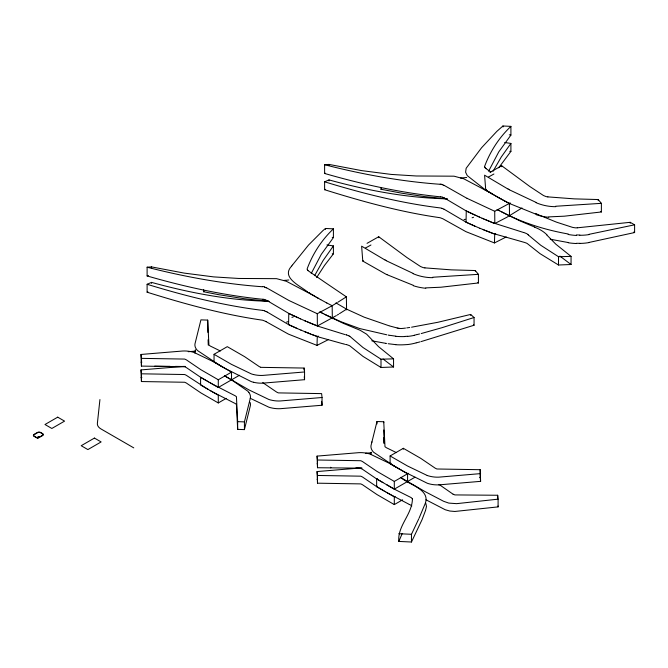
<?xml version="1.0" encoding="UTF-8"?>
<svg xmlns="http://www.w3.org/2000/svg" width="668" height="668" viewBox="0 0 668 668"><rect width="100%" height="100%" fill="white"/><g stroke="black" fill="none" stroke-linecap="round" stroke-linejoin="round"><path stroke-width="1" d="M332.338 318.736L332.163 305.727L337.048 302.746M316.624 277.587L324.473 265.48L333.407 253.848L333.407 245.916L326.944 244.947M346.583 309.868L346.375 296.842L326.293 283.24A32.682 21.819 1.3 0 0 325.391 282.639L308.532 270.999A7.006 3.966 2.2 0 1 308.324 270.841A2.054 1.177 1.6 0 1 308.098 270.657L308.015 270.548M346.274 344.538A8.601 5.127 0.7 0 1 347.469 344.905L348.913 345.439A3.465 2.062 0.8 0 1 349.69 345.774L350.199 346.166A17.134 10.129 1.1 0 1 350.5 346.4L362.991 356.395L381.002 367.483L393.552 366.982L393.552 358.858L378.464 346.575L366.632 334.192L360.194 330.309L343.402 323.379L327.22 315.622M509.534 216.432L509.358 203.423L510.227 202.905M498.687 167.793L510.911 151.369L510.911 143.436L504.699 142.501M492.6 233.332L523.595 242.175A8.793 5.244 0.7 0 1 524.806 242.526L526.25 243.052A3.557 2.113 0.8 0 1 527.027 243.394L527.545 243.778A17.493 10.337 1.1 0 1 527.845 244.012L540.128 253.715L558.506 265.004L571.056 264.503L571.056 256.378L555.826 244.179L546.691 234.877M151.527 283.366L151.527 282.389C189.77 292.843 229.041 300.483 268.778 301.235M329.023 180.886L329.032 179.909C367.542 190.514 407.121 197.995 447.126 198.83M318.26 336.087L317.283 336.538L317.016 345.389L288.977 334.342A41.124 23.747 0 0 1 288.025 333.891L266.039 321.634M495.689 233.65L494.721 234.101L494.445 242.943L466.456 231.871A41.249 23.814 0 0 1 465.504 231.42L443.535 219.154A5.227 3.014 0 0 0 442.934 218.812L442.834 218.778A13.527 7.807 0 0 0 442.366 218.586L440.83 218.002A6.229 3.599 0 0 0 439.97 217.693C400.725 212.123 362.39 201.527 324.615 189.72L324.615 181.796L329.032 179.909M203.615 289.528L203.473 291.724L218.962 294.738L244.338 298.73L268.995 301.343M381.086 187.599L380.969 189.244L401.969 193.236L424.547 196.601L447.234 198.93M99.933 399.564L97.369 423.412A12.492 7.214 0 0 0 101.002 428.956L133.767 447.877M249.506 401.51L250.4 397.777A19.414 11.206 0 0 0 248.88 392.458M371.909 441.89L371.784 442.4M249.381 402.011L244.421 421.892L244.421 429.616L237.658 429.374L236.43 404.407A11.974 6.914 0 0 1 236.13 404.165L234.886 403.322A44.188 25.518 0 0 1 233.8 402.812L212.382 391.815M371.241 452.219L371.007 453.347A19.414 11.206 0 0 0 370.949 454.415M244.421 429.616L250.4 405.509A19.414 11.206 0 0 0 250.099 402.478M396.4 452.628L387.607 448.311A44.188 25.518 0 0 0 386.521 447.802L385.277 446.959A11.974 6.914 0 0 0 384.985 446.717L383.749 421.75L376.986 421.508L371.007 445.623A19.414 11.206 0 0 0 372.535 450.942L372.794 451.309A17.059 9.845 0 0 0 373.771 452.336L393.619 465.705M195.407 349.731L194.956 351.702A19.414 11.206 0 0 0 194.922 353.163M425.541 502.687C429.641 489.268 409.133 484.776 401.368 477.904M425.541 510.419L426.476 506.494L425.85 503.421M425.499 502.829L419.028 518.31M425.499 510.561L422.001 519.779L411.463 542.015L398.821 541.422C397.385 526.067 411.63 514.936 412.398 499.789A18.303 10.571 0 0 0 412.415 499.305L412.323 498.754M398.821 541.422L402.245 533.481M411.463 542.015L411.463 534.291L418.644 519.094M311.238 273.462L321.291 254.333L333.407 237.583L333.407 228.848L325.433 228.464L322.803 230.71L308.558 245.014L292.709 264.695M488.6 171.217L498.779 151.861L510.911 135.103L510.911 126.369L502.929 125.985L496.833 131.387L481.603 147.72L466.155 168.269L465.596 172.202L467.274 175.642L484.951 189.528M314.595 275.684L323.112 260.512L333.407 245.916M493.042 171.3L501.292 156.963L510.911 143.436M292.425 265.071L291.858 265.822M291.699 266.031C280.669 277.521 300.149 285.762 307.556 291.941M333.407 228.848C321.851 239.77 312.95 253.448 307.355 268.311A5.628 3.206 1.2 0 0 307.205 269.438M510.911 126.369C499.33 137.324 490.387 151.026 484.784 165.923A5.678 3.231 1.3 0 0 484.642 166.992M203.473 291.724L204.091 291.19M380.969 189.244L381.587 188.71M34.126 434.659L37.775 432.555A2.121 1.227 0 0 1 38.577 432.363A2.438 1.411 0 0 1 39.27 432.346L39.704 432.396A2.154 1.244 0 0 1 40.472 432.63L42.543 433.849A2.163 1.252 0 0 1 42.877 434.317L42.877 434.851A2.271 1.311 0 0 1 42.552 435.327L37.416 438.325M33.834 434.551L37.583 432.388A2.447 1.411 0 0 1 38.51 432.163A2.797 1.612 0 0 1 39.303 432.146L39.554 432.163A2.488 1.436 0 0 1 40.489 432.388L42.835 433.741A2.455 1.411 0 0 1 43.22 434.275L43.22 434.885A2.563 1.478 0 0 1 42.852 435.436L37.425 438.333M521.975 207.973L506.887 217.259L494.813 223.538L482.513 218.419M346.375 296.842L337.933 302.195M389.152 325.817L364.185 317.175L346.592 309.15L339.469 313.668M338.584 314.219L337.256 315.046M336.363 315.597L317.375 325.984L311.664 323.671M424.923 267.893A21.86 14.587 14.5 0 1 424.389 267.835L423.387 267.643A4.342 2.922 14.6 0 1 422.552 267.35L421.333 266.849A10.989 7.415 14.5 0 1 420.798 266.632A5.068 3.432 14.5 0 1 420.105 266.24L407.029 257.623L378.714 236.739L367.041 243.344M547.885 196.901A21.86 14.587 14.5 0 1 547.351 196.843L546.349 196.651A4.342 2.922 14.6 0 1 545.514 196.359L544.295 195.866A10.989 7.415 14.5 0 1 543.76 195.641A5.068 3.432 14.5 0 1 543.067 195.248L529.991 186.631L501.676 165.748L490.003 172.352M37.208 437.932L33.843 436.229A2.488 1.436 0 0 1 33.45 435.695A2.755 1.595 0 0 1 33.45 435.085A2.488 1.436 0 0 1 33.834 434.601M220.874 365.972L214.044 362.031L214.044 354.307L227.287 346.659L244.663 356.695L258.132 365.83A44.188 25.518 0 0 1 259.017 366.465L260.144 367.049M231.529 372.126L214.144 362.089L194.413 352.604A17.059 9.845 0 0 0 192.626 352.036L192 351.877A19.414 11.206 0 0 0 182.773 351.009L141.015 354.457L141.432 366.089L184.669 366.799A11.974 6.914 0 0 0 185.094 366.974L186.556 367.692A44.188 25.518 0 0 0 187.441 368.319L200.609 377.27L218.286 387.49L218.286 379.766L231.529 372.126L231.529 379.85L247.636 391.064A17.059 9.845 0 0 1 248.613 392.091L248.897 392.45M218.286 387.49L239.47 375.257M185.303 366.44A19.414 11.206 0 0 0 182.773 366.456L141.015 369.913L141.432 381.545L184.669 382.255A11.974 6.914 0 0 0 185.094 382.422L186.556 383.14A44.188 25.518 0 0 0 187.441 383.774L200.901 392.909L218.286 402.946L226.227 398.362M399.205 468.928L390.104 463.675L390.104 455.952L403.338 448.303L420.723 458.34L434.183 467.483A43.921 25.359 0 0 1 435.077 468.109L436.53 468.827A11.949 6.897 0 0 1 436.955 468.994L480.192 469.704L480.609 481.344L438.859 484.876M390.104 463.675L390.93 463.2M385.645 491.84L376.643 486.646L376.643 478.923L377.261 478.564M362.039 468.109A19.414 11.206 0 0 0 358.825 468.109L317.066 471.558L317.492 475.457L360.72 476.175A11.974 6.914 0 0 0 361.146 476.342L362.607 477.061A44.188 25.518 0 0 0 363.492 477.687L376.66 486.646L377.261 486.287M408.407 473.286L394.304 481.428L394.304 489.151L410.72 497.384A4.142 2.396 0 0 1 411.271 497.685A7.966 4.601 0 0 1 411.555 497.969L411.914 498.311A8.667 5.002 0 0 0 412.056 498.437A2.497 1.445 0 0 1 412.34 498.745M415.028 477.194L394.304 489.151L376.643 478.923L363.492 469.963A44.188 25.518 0 0 1 362.607 469.337L361.146 468.619A11.974 6.914 0 0 1 360.72 468.443L357.146 468.168M402.612 499.814L394.304 504.599L376.961 494.554L363.492 485.419A44.188 25.518 0 0 1 362.607 484.784L361.146 484.066A11.974 6.914 0 0 1 360.72 483.899L317.492 483.189L317.066 471.558M394.304 504.599L394.304 496.875L395.139 496.399M506.227 236.948L494.445 242.943M328.08 339.787L317.016 345.389M324.615 189.72L325.391 189.345M151.527 282.389L147.11 284.276L147.11 292.2L147.887 291.824M507.972 189.044L484.584 175.175L485.736 190.079L486.304 189.796M385.01 260.027L361.622 246.166L362.782 261.071L363.342 260.787M266.465 287.791L266.565 287.825A4.926 2.998 -6.6 0 1 267.15 288.133L288.384 300.183A40.756 24.14 3 0 0 289.553 300.784L317.283 313.709L332.163 305.727L326.36 302.721M467.024 198.321L494.721 211.272L509.358 203.423L507.571 202.496M421.182 341.573L474.055 325.241L474.055 317.517L442.049 327.679L421.191 333.557M490.036 192.668L463.834 178.815L454.065 176.185L416.314 175.985L391.164 174.415L361.697 170.624L329.032 164.42L324.615 164.729L324.615 173.463L325.391 173.221M312.874 295.189L286.363 281.278L276.569 278.665L238.818 278.464L213.66 276.894L184.193 273.103L151.527 266.899L147.11 267.208L147.11 275.942L148.421 275.542M420.089 341.857L416.256 342.859M415.955 342.934L414.168 343.385A32.866 19.222 0.8 0 1 407.63 344.546L404.641 344.73A39.796 23.463 0.8 0 1 395.773 344.705M474.055 317.517L470.664 314.436L437.949 322.268L411.58 327.195M419.554 333.967L416.556 334.701M415.964 334.843L414.168 335.269M588.967 242.459L634.6 232.547L634.6 224.824L588.976 234.343M409.726 327.47L406.728 327.904M405.484 328.08L403.096 328.38A27.421 16.566 3.3 0 1 402.478 328.422L401.326 328.531A5.269 3.206 3.1 0 1 400.316 328.489L399.414 328.355M547.877 196.885L574.305 198.872L598.211 199.548L601.384 203.339L601.384 211.965L564.368 216.181L548.762 216.891M424.923 267.876L451.351 269.864L475.249 270.54L478.422 274.331L478.43 282.956L440.938 287.215L425.8 287.883M634.6 224.824L630.216 222.319L577.294 227.813M466.681 177.479L460.603 178.03M288.826 279.984L287.09 280.151M601.384 203.339L555.609 206.262M478.422 274.331L432.647 277.253M286.438 280.218L283.441 280.476M453.939 494.537L454.098 494.604A9.87 5.703 0 0 1 454.44 494.754L454.557 494.796A1.478 0.852 0 0 0 455 494.921L497.677 495.255L498.094 499.163L456.595 503.655L448.754 503.087L443.635 501.301L424.957 491.539L400.441 477.37M498.094 499.163L498.094 506.887L454.841 511.463L449.756 511.02L445.264 509.751L425.95 499.773M407.622 336.271L404.649 336.455M141.015 362.181L141.883 362.114M141.015 377.637L141.883 377.562M260.478 367.183A11.974 6.914 0 0 1 260.904 367.35L304.132 368.06L304.558 371.967L262.8 375.416A19.414 11.206 0 0 1 253.581 374.539M304.558 371.967L304.558 379.691L262.8 383.148A19.414 11.206 0 0 1 253.581 382.263M262.733 382.614L275.608 391.381A44.188 25.518 0 0 1 276.502 392.007L277.955 392.726A11.974 6.914 0 0 1 278.381 392.893L321.617 393.611L322.034 397.51L280.276 400.967A19.414 11.206 0 0 1 271.066 400.082L270.423 399.932A17.059 9.845 0 0 1 268.636 399.372L248.905 389.878L224.39 375.725L225.316 376.259M322.034 397.51L322.034 405.242L280.276 408.691A19.414 11.206 0 0 1 271.066 407.806L270.423 407.655A17.059 9.845 0 0 1 268.636 407.096L250.233 398.278M361.547 468.151L317.492 467.734L317.066 456.102L358.825 452.654A19.414 11.206 0 0 1 368.043 453.53L368.686 453.681A17.059 9.845 0 0 1 370.464 454.248L389.878 463.559L401.376 470.18M317.066 463.826L317.5 463.792M317.066 479.282L317.5 479.248M480.609 473.612L438.859 477.152A19.205 11.089 0 0 1 429.015 476.034A17.56 10.137 0 0 1 427.211 475.482M188.251 351.71L195.524 351.118M365.613 453.255L371.583 452.762M571.056 256.378L558.506 256.721L540.788 245.29L528.53 235.161M393.552 358.858L381.002 359.2L362.991 347.51L350.516 336.914A17.092 10.463 3.5 0 0 350.266 336.647L349.807 336.313M579.807 243.336L576.359 243.294M579.816 235.044L576.375 234.936M355.802 468.151L356.695 468.159M141.015 354.457L141.432 358.365L184.669 359.075A11.974 6.914 0 0 0 185.094 359.242L186.556 359.96A44.188 25.518 0 0 0 187.441 360.595L200.901 369.73L218.286 379.766M154.675 366.173L170.081 366.34M175.367 366.398L185.495 366.507M141.015 369.913L141.432 373.813L184.669 374.531A11.974 6.914 0 0 0 185.094 374.698L186.556 375.416A44.188 25.518 0 0 0 187.441 376.042L206.487 388.409M317.066 456.102L317.492 460.01L360.72 460.72A11.974 6.914 0 0 0 361.146 460.887L362.607 461.605A44.188 25.518 0 0 0 363.492 462.239L376.961 471.374L394.304 481.428M479.749 477.428L480.192 477.436L480.609 481.344M509.734 151.335L510.911 151.369M332.238 253.807L333.407 253.848M398.821 533.699L411.463 534.291M220.348 350.984L211.556 346.667A44.188 25.518 0 0 0 210.462 346.158L209.218 345.314A11.974 6.914 0 0 0 208.925 345.072L207.698 320.106L200.926 319.863L194.956 343.978A19.414 11.206 0 0 0 196.476 349.297L196.743 349.665A17.059 9.845 0 0 0 197.72 350.692L219.73 365.312M212.382 384.083L233.8 395.08A44.188 25.518 0 0 0 234.886 395.598L236.13 396.441A11.974 6.914 0 0 0 236.43 396.683L237.658 421.65L244.421 421.892M395.782 344.646L388.158 343.719M395.798 336.179L389.277 335.252M440.103 184.284C401.092 181.479 362.482 174.415 324.615 164.729M262.608 286.764C223.596 283.958 184.978 276.894 147.11 267.208M399.122 328.322L398.704 328.272A11.214 6.755 3.3 0 1 398.211 328.172M440.488 196.835C401.201 192.918 362.507 184.376 324.615 173.463M262.992 299.314C223.705 295.406 185.011 286.856 147.11 275.942M568.301 242.559L550.165 239.202M262.608 310.386C223.354 305.593 184.869 295.841 147.11 284.276M385.945 343.369L386.421 343.444M385.787 343.344L371.8 340.805M568.318 234.009C546.123 230.059 524.372 223.438 504.248 213.184M388.809 335.169L388.183 335.052M509.292 134.802L510.911 135.103M332.255 237.365L333.407 237.583M386.755 334.793L360.11 328.648A41.299 26.077 3.4 0 1 359.284 328.414L341.156 321.809L324.423 314.244M345.748 344.446L346.258 344.563M344.838 344.237L343.636 343.953M343.076 343.811L319.797 337.323M345.79 334.768L346.3 334.902M253.573 374.548L252.938 374.389A17.059 9.845 0 0 1 251.16 373.821L231.42 364.336L214.044 354.307M253.573 382.28L252.938 382.113A17.059 9.845 0 0 1 251.16 381.553L225.525 368.661M523.637 232.514L492.692 222.711M397.201 327.98L397.326 328.013A5.795 3.515 3.2 0 0 398.195 328.222M397.134 327.963L389.686 325.967M344.88 334.534L318.761 326.452L305.56 321.091M324.615 181.796C362.373 193.361 400.85 203.114 440.103 207.907A8.317 5.394 -4 0 1 442.032 208.332M319.237 337.148L311.564 334.401M147.11 292.2C184.886 304.015 223.221 314.578 262.466 320.181A6.237 3.599 0 0 1 263.334 320.481L264.87 321.066A13.527 7.807 0 0 1 265.338 321.25L265.438 321.291A5.219 3.014 0 0 1 266.039 321.634M536.446 214.403L509.909 203.682M413.484 285.395L386.947 274.665M266.006 287.632L264.495 287.14M443.502 185.153L441.982 184.66M317.283 336.538L315.187 335.77M494.721 234.101L479.866 228.272M443.878 197.837L442.375 197.277M266.39 300.308L264.879 299.748M314.895 335.678L308.474 333.19M492.341 233.232L488.233 231.646M427.211 475.482L407.48 465.98L390.104 455.952M348.763 335.795L347.494 335.294A8.601 5.344 2.7 0 0 346.316 334.868M443.961 185.32L444.061 185.353A4.926 2.998 -6.6 0 1 444.646 185.662L466.089 197.837A40.13 23.772 3 0 0 467.091 198.279M310.528 334L300.909 330.101M487.974 231.554L485.411 230.544M266.006 311.455L264.495 310.862M308.482 333.198L304.424 331.562M536.229 202.487L509.375 189.804M484.409 230.134L482.889 229.525M413.267 273.479L386.421 260.796M453.681 494.437L453.597 494.404A7.891 4.551 0 0 1 453.146 494.211M441.982 208.391L443.502 208.975A13.268 8.534 -3.5 0 1 443.944 209.184M492.433 222.603L485.035 219.505M311.154 323.462L307.572 321.951M534.659 227.07L520.255 221.033L504.465 213.292M479.875 228.272L472.418 225.058M301.402 330.301L299.414 329.466M299.406 329.458L296.926 328.389M444.337 198.012L444.437 198.054A4.818 3.131 -5.6 0 1 445.013 198.388L466.064 210.837A40.397 25.334 -0.2 0 0 467.241 211.422M484.024 219.071L482.004 218.194M266.849 300.491L266.941 300.533A4.81 3.123 -5.6 0 1 267.517 300.867M304.558 320.648L305.552 321.083M474.89 226.143L466.055 222.16L466.256 210.963L476.535 215.756M305.051 320.865L300.558 318.886M482.012 218.202L478.505 216.649M297.427 328.606L289.553 325.082M296.684 328.28L288.584 324.623L288.776 313.426L300.049 318.661M538.441 214.795L556.486 222.143L571.967 227.187A8.342 5.052 3.2 0 0 573.261 227.512L574.881 227.755A4.033 2.421 3.2 0 0 575.841 227.871L576.751 227.838A24.04 14.471 3.4 0 0 577.286 227.788M479.006 216.866L479.499 217.092M538.007 214.595L536.705 214.011M471.925 224.832L467.024 222.619M477.52 216.207L478.513 216.649M299.565 318.444L300.55 318.878M478.012 216.424L476.526 215.756M443.961 209.167L444.061 209.209A4.926 3.148 -3.3 0 1 444.646 209.56L465.863 222.035M476.034 215.539L472.585 213.952M298.078 317.768L290.947 314.478M536.27 213.818L535.419 213.426M472.092 213.718L467.216 211.439M290.697 314.369L289.737 313.902A40.28 25.259 -0.2 0 1 288.601 313.292L267.526 300.859M326.577 315.304L327.019 315.521M326.351 315.204L323.128 313.593M497.067 209.476L504.265 213.184M503.605 212.867L501.259 211.672M634.6 232.547L633.707 232.088M319.763 311.856L323.137 313.593M322.702 313.375L321.859 312.941M409.275 504.398L410.72 505.117A4.133 2.388 0 0 1 411.271 505.409A7.966 4.601 0 0 1 411.555 505.693L411.822 505.943M408.958 504.24L388.434 493.46M499.572 210.804L497.493 209.702M320.181 312.073L320.598 312.29M507.63 202.546L501.317 199.131M326.802 302.955L320.331 299.439M394.312 496.867L385.336 491.665M346.592 309.15L335.979 302.938M504.565 200.893L499.748 198.262M504.482 200.859L508.523 203.005A35.989 22.904 7.6 0 0 509.943 203.648M501.025 198.972L500.173 198.496M320.757 299.681L313.083 295.306M499.606 198.187L497.501 197.002M500.031 198.421L498.904 197.786M498.762 197.711L496.8 196.601M318.653 298.496L316.565 297.318M497.217 196.843L493.902 194.931M493.36 194.613L495.138 195.649M496.382 196.367L495.422 195.808M220.356 365.672L222.219 366.749M393.92 465.888L395.79 466.957M403.756 471.558L401.585 470.305M315.739 296.842L309.493 293.152M399.097 468.869L407.58 473.771L407.58 482.463M221.901 366.565L225.216 368.477M207.113 381.044L208.666 381.937M207.113 388.768L208.349 389.486M383.474 490.596L384.1 490.955M37.216 437.932L34.135 436.112A2.163 1.244 0 0 1 33.792 435.653L33.792 435.127A2.163 1.244 0 0 1 34.126 434.709M404.073 471.733L427.211 483.206A17.56 10.137 0 0 0 428.998 483.782A19.205 11.089 0 0 0 438.851 484.868M225.625 376.443L231.504 379.85M386.572 484.659L394.304 489.151M382.856 482.513L376.66 478.914M206.487 380.685L200.609 377.27L200.584 385.002L218.286 395.222L218.286 402.946M210.211 382.831L211.756 383.724M386.572 492.383L388.125 493.276M210.211 390.555L211.756 391.456M382.856 490.237L376.66 486.646M493.493 194.697L490.437 192.91M493.084 194.455L487.072 190.864M492.675 194.221L487.273 190.981M487.314 191.031L485.736 190.079M362.782 261.071L385.561 273.997A35.989 22.904 7.6 0 0 386.981 274.631M486.003 168.587L490.838 172.06M267.158 312.031L288.384 324.506A40.639 25.259 -1.2 0 0 289.57 325.065M439.36 484.651L452.687 493.928A3.298 1.904 0 0 0 453.138 494.211M571.056 264.503L559.909 256.111M393.552 366.982L383.031 358.992M474.055 325.241L473.47 324.765M527.862 234.526L528.288 234.927M601.384 211.965L600.849 211.439M478.43 282.956L477.887 282.43M485.486 168.161L485.527 168.211A2.079 1.194 1.4 0 0 485.736 168.411M485.235 167.785L484.951 167.309A10.162 5.928 -1.6 0 0 484.843 167.134A5.494 3.09 2.7 0 1 484.759 166.983M307.631 269.947L307.505 269.755A10.087 5.878 -1.5 0 0 307.405 269.58A5.436 3.064 2.7 0 1 307.313 269.429M501.676 165.748L501.793 166.724M378.714 236.739L378.831 237.716M498.094 506.887L497.994 505.968M330.677 467.324L330.727 467.817L330.727 467.333M321.617 401.334L322.034 405.242M304.241 376.76L304.558 379.691M383.766 429.983L384.2 443.201M383.766 437.715L383.95 443.301M207.84 332.405L207.698 320.106M208.082 339.778L208.257 345.122M494.721 211.272L494.813 223.538M317.283 313.709L317.375 325.984M329.032 164.42L329.04 165.38M151.527 266.899L151.536 267.86M630.216 222.319L630.216 223.287M598.211 199.548L598.211 200.692M558.506 256.721L558.506 265.004M497.677 495.255L497.677 498.629M480.192 469.704L480.192 477.436M475.249 270.54L475.249 271.116M470.664 314.436L470.664 315.405M403.338 448.303L403.338 449.272M383.749 421.75L383.749 422.719M381.002 359.2L381.002 367.483M376.986 421.508L376.986 423.921M317.492 460.01L317.492 467.734M317.492 475.457L317.492 483.189M304.132 368.06L304.132 369.997M237.658 421.65L237.658 429.374M141.432 358.365L141.432 366.089M141.432 373.813L141.432 381.545M293.31 316.891A98.129 61.823 -3.1 0 1 291.916 317.375M287.799 321.726A97.136 54.217 -4.5 0 1 286.547 322.11M348.946 335.87A3.465 2.138 2.9 0 1 349.731 336.238M309.71 293.01A32.323 19.272 6.2 0 1 308.741 292.417M308.257 292.693A31.204 19.088 5.1 0 1 307.338 292.058M325.45 228.464A57.891 33.425 60 0 1 325.558 229.425M307.923 270.565A9.811 5.611 2 0 1 307.723 270.239M267.15 312.031A4.926 3.148 -3.3 0 0 266.565 311.68L266.465 311.639A13.277 8.534 -3.5 0 0 265.989 311.472M262.624 310.353A8.325 5.394 -4 0 1 264.545 310.812M265.931 287.708A13.293 8.191 -7.3 0 1 266.39 287.866M262.708 286.547A8.383 5.277 -8.8 0 1 264.678 286.923M266.348 300.349A13.151 8.617 -6.1 0 1 266.808 300.525M263.033 299.222A8.425 5.595 -7.1 0 1 264.971 299.64M404.674 336.572A39.813 24.357 2.7 0 1 395.773 336.305M414.235 335.361A32.874 19.748 2.6 0 1 407.655 336.388M425.8 288.25A35.279 23.029 7.8 0 1 413.292 285.695M370.957 244.997A149.098 72.72 -7.8 0 1 365.471 247.995M386.547 260.679A37.792 23.088 13 0 1 385.135 259.927M432.764 277.671A33.759 22.595 13.4 0 1 413.125 273.688M548.762 217.259A35.279 23.029 7.8 0 1 536.254 214.704M493.919 174.006A149.098 72.72 -7.8 0 1 488.433 177.003M509.5 189.687A37.792 23.088 13 0 1 508.097 188.935M555.726 206.679A33.759 22.595 13.4 0 1 536.087 202.705M576.325 235.453A45.249 28.323 2.5 0 1 568.134 234.468M589.101 234.577A32.139 19.43 2.7 0 1 579.824 235.253M576.342 243.528A45.224 26.937 0.7 0 1 568.226 242.751M589.026 242.567A32.122 18.838 0.8 0 1 579.807 243.403M487.106 190.597A32.69 19.481 6.2 0 1 486.145 190.004M485.644 190.28A31.538 19.288 5.1 0 1 484.726 189.637M443.427 185.236A13.285 8.191 -7.3 0 1 443.886 185.395M440.204 184.076A8.375 5.277 -8.8 0 1 442.174 184.443M443.844 197.878A13.151 8.617 -6.1 0 1 444.303 198.054M440.529 196.743A8.417 5.586 -7.1 0 1 442.466 197.16M467.049 222.603A40.765 25.334 -1.2 0 1 465.88 222.018M502.946 125.993A57.891 33.425 60 0 1 503.054 126.945M486.02 168.578A7.632 4.35 1.9 0 1 485.761 168.403M485.36 168.127A9.903 5.661 2.1 0 1 485.16 167.802M534.559 227.162A33.291 19.856 4.9 0 1 546.925 234.802M473.562 217.25A100.926 63.226 -3.3 0 1 472.101 217.785M465.279 219.263A96.902 54.141 -4.5 0 1 464.026 219.638M523.662 232.481A8.784 5.469 2.7 0 1 524.848 232.89L526.292 233.483A3.557 2.196 2.9 0 1 527.06 233.85L527.578 234.268A17.443 10.68 3.5 0 1 527.887 234.51M57.707 417.166L44.981 424.514L51.837 428.472L64.571 421.124L57.707 417.166M37.491 437.306L37.901 437.54L37.491 437.306M38.168 436.914L38.577 437.148L38.168 436.914M38.844 436.521L39.253 436.755L38.844 436.521M94.438 438.074L81.195 445.715L87.884 449.581L101.127 441.932L94.438 438.074"/></g></svg>
